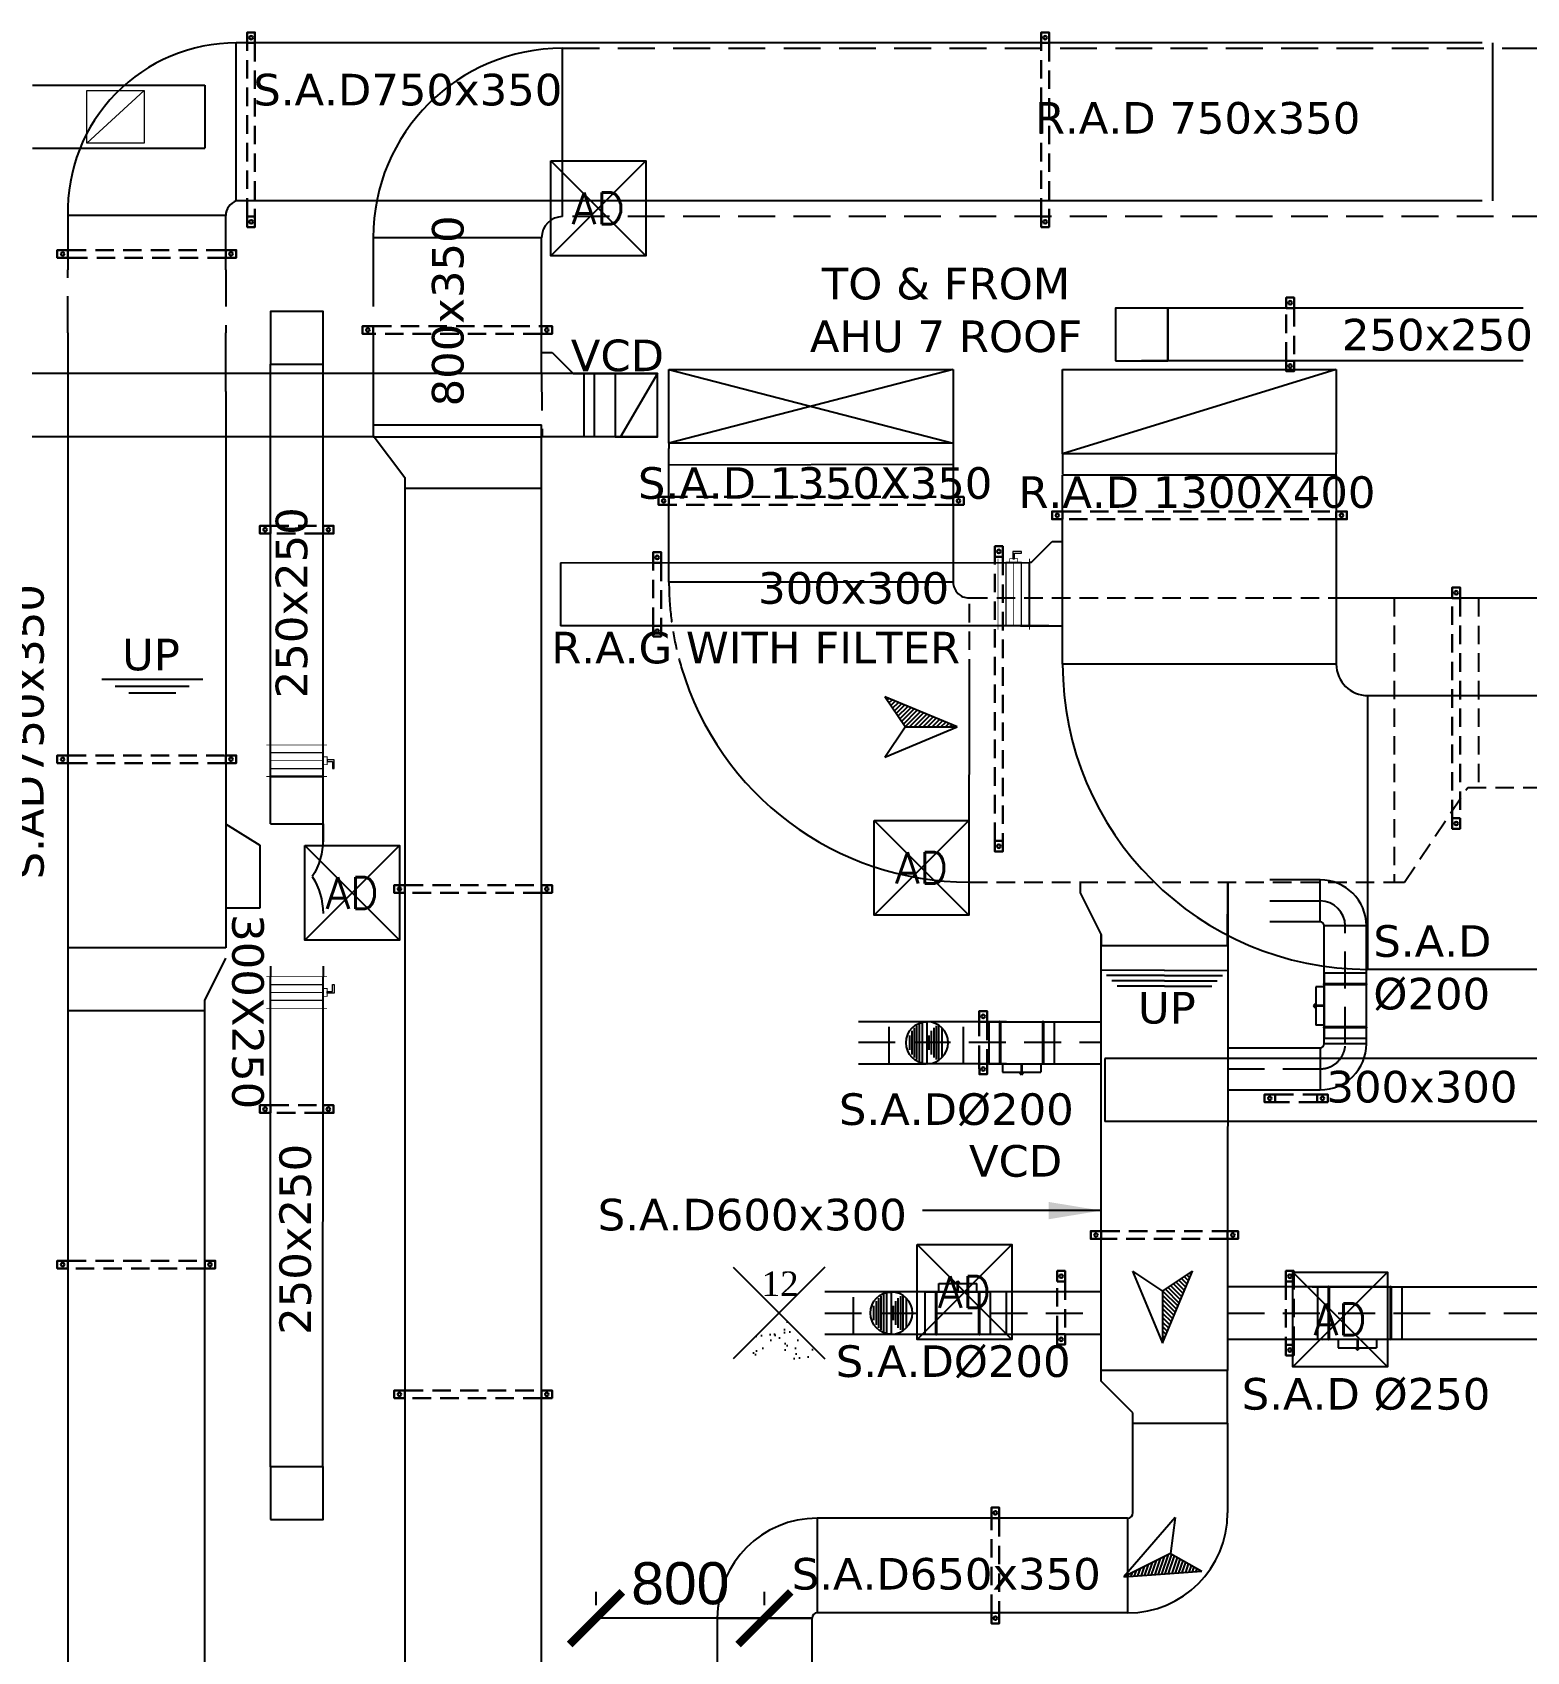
# Model space of a CAD drawing. Header units: millimetres. Extents: x -5691 to 38661, y 27321 to 65085.
# Drawn here: x 12207 to 19304, y 46131 to 53822 of the extents above; entities that cross this region are included whole.
import ezdxf
from ezdxf.enums import TextEntityAlignment as Align

# ---------------------------------------------------------------- set-up
doc = ezdxf.new("R2010")
doc.units = ezdxf.units.MM
doc.header["$LTSCALE"] = 700
doc.header["$MEASUREMENT"] = 0
doc.header["$PDMODE"] = 66
doc.header["$PDSIZE"] = -25
doc.linetypes.add('HIDDEN', pattern=[0.375, 0.25, -0.125])
for name, color, linetype in [('Access Door', 7, 'Continuous'), ('CAV', 4, 'Continuous'), ('DIF 12', 84, 'Continuous'), ('duct size', 7, 'Continuous'), ('Low pickup', 10, 'Continuous'), ('M-AC-DIFFUSER', 3, 'Continuous'), ('Return Ahu-04', 1, 'Continuous'), ('Return Ahu-06', 1, 'Continuous'), ('Supply Ahu-03', 3, 'Continuous'), ('Supply Ahu-04', 3, 'Continuous'), ('Supply Ahu-05', 3, 'Continuous'), ('Supply Ahu-06', 3, 'Continuous')]:
    doc.layers.add(name, color=color, linetype=linetype)
for name, color, linetype, lineweight in [('FILTER DIFFUSER', 94, 'Continuous', 20), ('Return AHU-02', 1, 'Continuous', 20), ('SA-HANGERS', 21, 'Continuous', 30), ('VCD', 1, 'Continuous', 20)]:
    doc.layers.add(name, color=color, linetype=linetype, lineweight=lineweight)
doc.styles.add('AC-TEXT', font='ROMANS.SHX', dxfattribs={"height": 200})
doc.styles.add('Arial', font='arial.ttf')
doc.styles.add('TECHNICBOLD', font='times.ttf', dxfattribs={"height": 10})
doc.styles.add('VERDANA', font='verdana.ttf')
doc.dimstyles.new('1-100', dxfattribs={"dimscale": 100, "dimtxt": 2, "dimasz": 2.5, "dimexe": 1.25, "dimexo": 0.625, "dimtad": 1, "dimdec": 0, "dimtxsty": 'Arial', "dimblk": 'ARCHTICK', "dimcen": 2.5, "dimclrd": 3, "dimclre": 3, "dimclrt": 3, "dimadec": 0, "dimazin": 0, "dimtfac": 1, "dimtdec": 0, "dimtmove": 0, "dimatfit": 3, "dimfxl": 1, "dimarcsym": 0})

# ---------------------------------------------------------------- blocks, each defined once
blk = doc.blocks.new('DIFF CODE-12')
at = {"layer": 'DIF 12'}
h = blk.add_hatch(dxfattribs=at)
h.set_pattern_fill('AR-SAND', color=256, scale=50, style=0)
h.paths.add_polyline_path([(-20771.6, -48936.5), (-20336.6, -48936.5), (-20554.1, -48719)])
for p, q in [((-20336.6, -48501.5), (-20771.6, -48936.5)), ((-20771.6, -48501.5), (-20336.6, -48936.5))]:
    blk.add_line(p, q, dxfattribs=at)
at = {"layer": 'DIF 12', "color": 1, "style": 'TECHNICBOLD'}
blk.add_text('12', height=116.49, dxfattribs=at).set_placement((-20636.9, -48638))
blk = doc.blocks.new('*U10')
for p, q in [((0, 0), (0, 37)), ((825, 0), (825, 37))]:
    blk.add_line(p, q)
for points in [[(0, 0), (-50, 0), (-50, 37), (0, 37)], [(825, 37), (875, 37), (875, 0), (825, 0)]]:
    blk.add_lwpolyline(points)
at = {"linetype": 'HIDDEN', "ltscale": 0.5}
for points in [[(0, 37), (825, 37)], [(825, 0), (0, 0)]]:
    blk.add_lwpolyline(points, dxfattribs=at)
for centre in [(-25, 18.5), (850, 18.5)]:
    blk.add_circle(centre, 8.44)
blk = doc.blocks.new('*U11')
for p, q in [((0, 0), (0, 37)), ((750, 0), (750, 37))]:
    blk.add_line(p, q)
for points in [[(0, 0), (-50, 0), (-50, 37), (0, 37)], [(750, 37), (800, 37), (800, 0), (750, 0)]]:
    blk.add_lwpolyline(points)
at = {"linetype": 'HIDDEN', "ltscale": 0.5}
for points in [[(0, 37), (750, 37)], [(750, 0), (0, 0)]]:
    blk.add_lwpolyline(points, dxfattribs=at)
for centre in [(-25, 18.5), (775, 18.5)]:
    blk.add_circle(centre, 8.44)
blk = doc.blocks.new('*U12')
for p, q in [((0, 0), (0, 37)), ((650, 0), (650, 37))]:
    blk.add_line(p, q)
for points in [[(0, 0), (-50, 0), (-50, 37), (0, 37)], [(650, 37), (700, 37), (700, 0), (650, 0)]]:
    blk.add_lwpolyline(points)
at = {"linetype": 'HIDDEN', "ltscale": 0.5}
for points in [[(0, 37), (650, 37)], [(650, 0), (0, 0)]]:
    blk.add_lwpolyline(points, dxfattribs=at)
for centre in [(-25, 18.5), (675, 18.5)]:
    blk.add_circle(centre, 8.44)
blk = doc.blocks.new('*U19')
for p, q in [((0, 0), (0, 37)), ((650, 0), (650, 37))]:
    blk.add_line(p, q)
for points in [[(0, 0), (-50, 0), (-50, 37), (0, 37)], [(650, 37), (700, 37), (700, 0), (650, 0)]]:
    blk.add_lwpolyline(points)
at = {"linetype": 'HIDDEN', "ltscale": 0.5}
for points in [[(0, 37), (650, 37)], [(650, 0), (0, 0)]]:
    blk.add_lwpolyline(points, dxfattribs=at)
for centre in [(-25, 18.5), (675, 18.5)]:
    blk.add_circle(centre, 8.44)
blk = doc.blocks.new('*U20')
for p, q in [((0, 0), (0, 37)), ((800, 0), (800, 37))]:
    blk.add_line(p, q)
for points in [[(0, 0), (-50, 0), (-50, 37), (0, 37)], [(800, 37), (850, 37), (850, 0), (800, 0)]]:
    blk.add_lwpolyline(points)
at = {"linetype": 'HIDDEN', "ltscale": 0.5}
for points in [[(0, 37), (800, 37)], [(800, 0), (0, 0)]]:
    blk.add_lwpolyline(points, dxfattribs=at)
for centre in [(-25, 18.5), (825, 18.5)]:
    blk.add_circle(centre, 8.44)
blk = doc.blocks.new('*U41')
for p, q in [((0, 0), (0, 37)), ((1350, 0), (1350, 37))]:
    blk.add_line(p, q)
for points in [[(0, 0), (-50, 0), (-50, 37), (0, 37)], [(1350, 37), (1400, 37), (1400, 0), (1350, 0)]]:
    blk.add_lwpolyline(points)
at = {"linetype": 'HIDDEN', "ltscale": 0.5}
for points in [[(0, 37), (1350, 37)], [(1350, 0), (0, 0)]]:
    blk.add_lwpolyline(points, dxfattribs=at)
for centre in [(-25, 18.5), (1375, 18.5)]:
    blk.add_circle(centre, 8.44)
blk = doc.blocks.new('*U42')
for p, q in [((0, 0), (0, 37)), ((1300, 0), (1300, 37))]:
    blk.add_line(p, q)
for points in [[(0, 0), (-50, 0), (-50, 37), (0, 37)], [(1300, 37), (1350, 37), (1350, 0), (1300, 0)]]:
    blk.add_lwpolyline(points)
at = {"linetype": 'HIDDEN', "ltscale": 0.5}
for points in [[(0, 37), (1300, 37)], [(1300, 0), (0, 0)]]:
    blk.add_lwpolyline(points, dxfattribs=at)
for centre in [(-25, 18.5), (1325, 18.5)]:
    blk.add_circle(centre, 8.44)
blk = doc.blocks.new('*U43')
for p, q in [((0, 0), (0, 37)), ((1350.1, 0), (1350.1, 37))]:
    blk.add_line(p, q)
for points in [[(0, 0), (-50, 0), (-50, 37), (0, 37)], [(1350.1, 37), (1400.1, 37), (1400.1, 0), (1350.1, 0)]]:
    blk.add_lwpolyline(points)
at = {"linetype": 'HIDDEN', "ltscale": 0.5}
for points in [[(0, 37), (1350.1, 37)], [(1350.1, 0), (0, 0)]]:
    blk.add_lwpolyline(points, dxfattribs=at)
for centre in [(-25, 18.5), (1375.1, 18.5)]:
    blk.add_circle(centre, 8.44)
blk = doc.blocks.new('*U45')
for p, q in [((0, 0), (0, 37)), ((1046.1, 0), (1046.1, 37))]:
    blk.add_line(p, q)
for points in [[(0, 0), (-50, 0), (-50, 37), (0, 37)], [(1046.1, 37), (1096.1, 37), (1096.1, 0), (1046.1, 0)]]:
    blk.add_lwpolyline(points)
at = {"linetype": 'HIDDEN', "ltscale": 0.5}
for points in [[(0, 37), (1046.1, 37)], [(1046.1, 0), (0, 0)]]:
    blk.add_lwpolyline(points, dxfattribs=at)
for centre in [(-25, 18.5), (1071.1, 18.5)]:
    blk.add_circle(centre, 8.44)
blk = doc.blocks.new('*U101')
for p, q in [((0, 0), (0, 37)), ((200, 0), (200, 37))]:
    blk.add_line(p, q)
for points in [[(0, 0), (-50, 0), (-50, 37), (0, 37)], [(200, 37), (250, 37), (250, 0), (200, 0)]]:
    blk.add_lwpolyline(points)
at = {"linetype": 'HIDDEN', "ltscale": 0.5}
for points in [[(0, 37), (200, 37)], [(200, 0), (0, 0)]]:
    blk.add_lwpolyline(points, dxfattribs=at)
for centre in [(-25, 18.5), (225, 18.5)]:
    blk.add_circle(centre, 8.44)
blk = doc.blocks.new('*U103')
for p, q in [((0, 0), (0, 37)), ((200, 0), (200, 37))]:
    blk.add_line(p, q)
for points in [[(0, 0), (-50, 0), (-50, 37), (0, 37)], [(200, 37), (250, 37), (250, 0), (200, 0)]]:
    blk.add_lwpolyline(points)
at = {"linetype": 'HIDDEN', "ltscale": 0.5}
for points in [[(0, 37), (200, 37)], [(200, 0), (0, 0)]]:
    blk.add_lwpolyline(points, dxfattribs=at)
for centre in [(-25, 18.5), (225, 18.5)]:
    blk.add_circle(centre, 8.44)
blk = doc.blocks.new('*U49')
for p, q in [((0, 0), (0, 37)), ((250, 0), (250, 37))]:
    blk.add_line(p, q)
for points in [[(0, 0), (-50, 0), (-50, 37), (0, 37)], [(250, 37), (300, 37), (300, 0), (250, 0)]]:
    blk.add_lwpolyline(points)
at = {"linetype": 'HIDDEN', "ltscale": 0.5}
for points in [[(0, 37), (250, 37)], [(250, 0), (0, 0)]]:
    blk.add_lwpolyline(points, dxfattribs=at)
for centre in [(-25, 18.5), (275, 18.5)]:
    blk.add_circle(centre, 8.44)
blk = doc.blocks.new('*U50')
for p, q in [((0, 0), (0, 37)), ((600, 0), (600, 37))]:
    blk.add_line(p, q)
for points in [[(0, 0), (-50, 0), (-50, 37), (0, 37)], [(600, 37), (650, 37), (650, 0), (600, 0)]]:
    blk.add_lwpolyline(points)
at = {"linetype": 'HIDDEN', "ltscale": 0.5}
for points in [[(0, 37), (600, 37)], [(600, 0), (0, 0)]]:
    blk.add_lwpolyline(points, dxfattribs=at)
for centre in [(-25, 18.5), (625, 18.5)]:
    blk.add_circle(centre, 8.44)
blk = doc.blocks.new('*U51')
for p, q in [((0, 0), (0, 37)), ((450, 0), (450, 37))]:
    blk.add_line(p, q)
for points in [[(0, 0), (-50, 0), (-50, 37), (0, 37)], [(450, 37), (500, 37), (500, 0), (450, 0)]]:
    blk.add_lwpolyline(points)
at = {"linetype": 'HIDDEN', "ltscale": 0.5}
for points in [[(0, 37), (450, 37)], [(450, 0), (0, 0)]]:
    blk.add_lwpolyline(points, dxfattribs=at)
for centre in [(-25, 18.5), (475, 18.5)]:
    blk.add_circle(centre, 8.44)
blk = doc.blocks.new('*U102')
for p, q in [((0, 0), (0, 37)), ((300.6, 0), (300.6, 37))]:
    blk.add_line(p, q)
for points in [[(0, 0), (-50, 0), (-50, 37), (0, 37)], [(300.6, 37), (350.6, 37), (350.6, 0), (300.6, 0)]]:
    blk.add_lwpolyline(points)
at = {"linetype": 'HIDDEN', "ltscale": 0.5}
for points in [[(0, 37), (300.6, 37)], [(300.6, 0), (0, 0)]]:
    blk.add_lwpolyline(points, dxfattribs=at)
for centre in [(-25, 18.5), (325.6, 18.5)]:
    blk.add_circle(centre, 8.44)
blk = doc.blocks.new('*U90')
at = {"linetype": 'Continuous', "const_width": 5}
for points in [[(334, -75), (334, -75), (-25, -75), (0, -75), (0, 125), (-25, 125), (0, 125), (334, 125), (359, 125), (334, 125), (334, -75), (359, -75), (334, -75)], [(334, 25), (0, 25)]]:
    blk.add_lwpolyline(points, dxfattribs=at)
at = {"linetype": 'Continuous'}
for points in [[(-25, 20), (-25, 30), (-60, 30), (-60, 75), (-70, 75), (-70, 20), (-25, 20)], [(334, 75), (0, 75), (0, -25), (334, -25)]]:
    blk.add_lwpolyline(points, close=True, dxfattribs=at)
at = {"linetype": 'Continuous', "const_width": 5}
blk.add_lwpolyline([(0, 0), (0, 50), (-25, 50), (-25, 0)], close=True, dxfattribs=at)
blk = doc.blocks.new('A$C4D301BEB')
for p, q in [((-246, 200), (-246, 240)), ((-246, 240), (-64, 240)), ((-165, 242.2), (-155, 252.2)), ((-163.6, 240.8), (-165, 242.2)), ((-163.6, 240.8), (-157, 247.4)), ((-157, 200), (-157, 247.4)), ((-155, 252.2), (-145, 242.2)), ((-153, 200), (-153, 247.4)), ((-153, 247.4), (-146.4, 240.8)), ((-146.4, 240.8), (-145, 242.2)), ((-64, 200), (-64, 240)), ((-310, 200), (-260, 200)), ((-310, 0), (-310, 200)), ((-260, 0), (-260, 200)), ((-255, 200), (-55, 200)), ((-255, 0), (-255, 200)), ((-55, 0), (-55, 200)), ((-50, 200), (0, 200)), ((-50, 0), (-50, 200)), ((-50, 0), (-50, 200)), ((0, 0), (0, 200)), ((-310, 0), (-260, 0)), ((-255, 0), (-55, 0)), ((-50, 0), (0, 0))]:
    blk.add_line(p, q)
for centre, start, end in [((-257.5, 199.1), 19.43656, 160.56344), ((-52.5, 199.1), 19.43656, 160.56344), ((-257.5, 0.9), 199.43656, 340.56344), ((-52.5, 0.9), 199.43656, 340.56344)]:
    blk.add_arc(centre, 2.65, start, end)
blk = doc.blocks.new('CAV 250 DIA')
for p, q in [((0, 400), (0, 350)), ((0, 400), (250, 400)), ((250, 400), (250, 350)), ((0, 350), (250, 350)), ((0, 345), (0, 55)), ((0, 345), (250, 345)), ((250, 345), (250, 55)), ((250, 301.1), (290, 301.1)), ((290, 301.1), (290, 119.1)), ((250, 212.1), (297.4, 212.1)), ((250, 208.1), (297.4, 208.1)), ((290.8, 218.7), (292.2, 220.1)), ((290.8, 218.7), (297.4, 212.1)), ((297.4, 208.1), (290.8, 201.6)), ((290.8, 201.6), (292.2, 200.1)), ((292.2, 220.1), (302.2, 210.1)), ((302.2, 210.1), (292.2, 200.1)), ((250, 119.1), (290, 119.1)), ((0, 55), (250, 55)), ((0, 50), (0, 0)), ((0, 50), (250, 50)), ((0, 50), (250, 50)), ((0, 0), (250, 0)), ((250, 50), (250, 0))]:
    blk.add_line(p, q)
for centre, start, end in [((0.9, 347.5), 109.43656, 250.56344), ((249.1, 347.5), 289.43656, 70.56344), ((0.9, 52.5), 109.43656, 250.56344), ((249.1, 52.5), 289.43656, 70.56344)]:
    blk.add_arc(centre, 2.65, start, end)
blk = doc.blocks.new('AROW')
h = blk.add_hatch()
h.set_pattern_fill('ANSI31,_O', color=8, scale=33.381621)
h.set_pattern_definition([(45, (-361.5264, -565.2318), (-2.950546, 2.950546), [])])
h.paths.add_polyline_path([(34.3, 0), (-34.3, 0), (-61.1, 39.7)])
for p, q in [((-34.3, 0), (-61.1, 39.7)), ((34.3, 0), (-61.1, 39.7)), ((-61.1, -39.7), (-34.3, 0)), ((-61.1, -39.7), (34.3, 0)), ((-34.3, 0), (34.3, 0))]:
    blk.add_line(p, q)
blk = doc.blocks.new('*U104')
for p, q in [((0, 0), (0, 37)), ((300, 0), (300, 37))]:
    blk.add_line(p, q)
for points in [[(0, 0), (-50, 0), (-50, 37), (0, 37)], [(300, 37), (350, 37), (350, 0), (300, 0)]]:
    blk.add_lwpolyline(points)
at = {"linetype": 'HIDDEN', "ltscale": 0.5}
for points in [[(0, 37), (300, 37)], [(300, 0), (0, 0)]]:
    blk.add_lwpolyline(points, dxfattribs=at)
for centre in [(-25, 18.5), (325, 18.5)]:
    blk.add_circle(centre, 8.44)
blk = doc.blocks.new('AD')
at = {"layer": 'M-AC-DIFFUSER', "color": 2}
for p, q in [((225, 225), (-225, -225)), ((225, -225), (-225, 225))]:
    blk.add_line(p, q, dxfattribs=at)
blk.add_lwpolyline([(-225, 225), (225, 225), (225, -225), (-225, -225)], close=True, dxfattribs=at)
at = {"layer": 'M-AC-DIFFUSER', "color": 2, "style": 'AC-TEXT'}
blk.add_text('AD', height=150, dxfattribs=at).set_placement((0, 0), align=Align.MIDDLE_CENTER)
blk = doc.blocks.new('*U125')
at = {"linetype": 'Continuous', "const_width": 5}
for points in [[(400, -75), (400, -75), (-25, -75), (0, -75), (0, 125), (-25, 125), (0, 125), (400, 125), (425, 125), (400, 125), (400, -75), (425, -75), (400, -75)], [(400, 25), (0, 25)]]:
    blk.add_lwpolyline(points, dxfattribs=at)
at = {"linetype": 'Continuous'}
for points in [[(-25, 20), (-25, 30), (-60, 30), (-60, 75), (-70, 75), (-70, 20), (-25, 20)], [(400, 75), (0, 75), (0, -25), (400, -25)]]:
    blk.add_lwpolyline(points, close=True, dxfattribs=at)
at = {"linetype": 'Continuous', "const_width": 5}
blk.add_lwpolyline([(0, 0), (0, 50), (-25, 50), (-25, 0)], close=True, dxfattribs=at)
blk = doc.blocks.new('_ArchTick')
at = {"color": 0, "linetype": 'ByBlock', "const_width": 0.15}
blk.add_lwpolyline([(-0.5, -0.5), (0.5, 0.5)], dxfattribs=at)
blk = doc.blocks.new('*D136')
at = {"layer": 'Defpoints', "color": 0, "ltscale": 8, "transparency": 16777216}
for p in [(14884.4, 46290.1), (14884.4, 46290.1), (15684.3, 46290.1, 475)]:
    blk.add_point(p, dxfattribs=at)
at = {"layer": 'Supply Ahu-04', "color": 3, "lineweight": -2, "ltscale": 8, "transparency": 16777216}
for p, q in [((14884.4, 46352.6), (14884.4, 46415.1)), ((15684.3, 46352.6), (15684.3, 46415.1)), ((15684.3, 46290.1), (14884.4, 46290.1))]:
    blk.add_line(p, q, dxfattribs=at)
at = {"layer": 'Supply Ahu-04', "color": 3, "lineweight": -2, "ltscale": 8, "transparency": 16777216, "xscale": 250, "yscale": 250, "zscale": 250, "rotation": 180}
blk.add_blockref('_ArchTick', (14884.4, 46290.1), dxfattribs=at)
at = {"layer": 'Supply Ahu-04', "color": 3, "lineweight": -2, "ltscale": 8, "transparency": 16777216, "xscale": 250, "yscale": 250, "zscale": 250}
blk.add_blockref('_ArchTick', (15684.3, 46290.1), dxfattribs=at)
at = {"layer": 'Supply Ahu-04', "color": 3, "ltscale": 8, "transparency": 16777216, "insert": (15284.4, 46454.7), "char_height": 200, "attachment_point": 5, "style": 'Arial'}
blk.add_mtext('800', dxfattribs=at)

msp = doc.modelspace()

# ---------------------------------------------------------------- linework, layer by layer
at = {"layer": 'Low pickup'}
msp.add_line((17034.1, 51003.1, -94.7), (16834.1, 51003.1, -94.7), dxfattribs=at)
at = {"layer": 'Return AHU-02', "ltscale": 8}
msp.add_line((12738.6, 53546, 483.1), (12466.3, 53296, 483.1), dxfattribs=at)
at = {"layer": 'Return AHU-02', "ltscale": 8, "elevation": 483.1}
msp.add_lwpolyline([(12466.3, 53546), (12738.6, 53546), (12738.6, 53296), (12466.3, 53296)], close=True, dxfattribs=at)
at = {"layer": 'Return Ahu-04'}
for p, q in [((17100.3, 51820.2, 500), (17100.3, 52220.2, 500)), ((17100.3, 52220.2, 500), (18400.3, 52220.2, 500)), ((18400.3, 52220.2, 500), (17100.3, 51820.2, 500)), ((18400.3, 52220.2, 500), (18400.3, 51820.2, 500)), ((18400.3, 51820.2, 500), (17100.3, 51820.2, 500)), ((17100.3, 51820.2, 500), (17100.3, 51725.2, 0)), ((18400.3, 51720.2), (18400.3, 51820.2, 500)), ((17100.3, 50821.6), (17100.3, 51720.2)), ((17100.3, 51720.2), (18400.3, 51720.2)), ((18400.3, 51720.2), (18400.3, 50821.6)), ((16950.2, 51303.1, -94.4), (17050.2, 51403.1, -94.4)), ((17050.2, 51403.1, -94.4), (17100.2, 51403.1, -94.4)), ((14715.1, 51303, 0.3), (16943, 51303.1, -44.6)), ((14715.1, 51303, 0.3), (14715.1, 51003, 0.3)), ((16943, 51003.1, -44.6), (16943, 51303.1, -44.6)), ((16950.2, 51303.1, -94.4), (16943, 51303.1, -44.6)), ((16900.2, 51003.1, 5.4), (14715.1, 51003, 0.5)), ((17034.1, 51003.1, -94.7), (16784.1, 51003.1, -94.4)), ((16900.2, 51003.1, 5.4), (17100.2, 51003.1, 5.4)), ((18400.3, 50821.6), (17100.3, 50821.6)), ((18550.3, 49371.6), (18550.3, 50671.6)), ((18550.3, 50671.6), (21850, 50671.6)), ((21850, 49371.6), (18550.3, 49371.6)), ((20066.4, 48948.6, -50.1), (17300.2, 48948.6, -50.1)), ((17300.2, 48948.6, -50.1), (17300.2, 48648.6, -50.1)), ((20066.4, 48648.6, -50.1), (17300.2, 48648.6, -50.1))]:
    msp.add_line(p, q, dxfattribs=at)
for radius in [1450, 150]:
    msp.add_arc((18550.3, 50821.6), radius, 180, 270, dxfattribs=at)
at = {"layer": 'Return Ahu-06'}
for p, q in [((14725.8, 52946.6, 50), (14725.8, 53746.6, 50)), ((12207.6, 53571, 483.1), (13026.7, 53571, 483.1)), ((13026.7, 53571, 483.1), (13026.7, 53271, 525)), ((12207.6, 53271, 525), (13026.7, 53271, 525)), ((14625.8, 52846.6, 50), (13825.8, 52846.6, 50)), ((13825.8, 52846.6, 50), (13825.8, 52694, 50)), ((14625.8, 52201, 525), (14625.8, 52846.6, 50)), ((13825.8, 52394, 50), (13825.8, 51907.7, 50)), ((14625.8, 52301, 500), (14675.8, 52301, 500)), ((14675.8, 52301, 500), (14775.8, 52201, 500)), ((15175.8, 52201, 525), (12207, 52201, 525)), ((14775.8, 52201, 500), (14825.8, 52201, 500)), ((14825.8, 52201, 525), (14825.8, 51901, 525)), ((14825.8, 52201, 525), (15175.8, 52201, 525)), ((14875.8, 52201, 525), (14875.8, 51901, 525)), ((15175.8, 52201, 525), (15000.8, 51901, 525)), ((13825.8, 51957.7, 50), (14625.8, 51957.7, 50)), ((14625.8, 28629, -2.7), (14625.8, 51957.7, 50)), ((13825.8, 51901, 506), (12207, 51901, 483.1)), ((13825.8, 51907.7, 50), (13975.8, 51707.7, 50)), ((13825.8, 51901, 506), (14625.8, 51901, 506)), ((14825.8, 51901, 525), (14625.8, 51901, 500)), ((15175.8, 51901, 525), (14625.8, 51901, 517.2)), ((15175.8, 51901, 525), (14825.8, 51901, 525)), ((13975.8, 51707.7, 50), (13975.8, 28629, -2.7)), ((13975.8, 51657.7, 50), (14625.8, 51657.7, 50))]:
    msp.add_line(p, q, dxfattribs=at)
at = {"layer": 'Return Ahu-06', "linetype": 'HIDDEN'}
for p, q in [((14725.8, 53746.6, 50), (27022.6, 53746.6)), ((27022.6, 52946.6), (14725.8, 52946.6, 50)), ((13825.8, 52694, 525), (13825.8, 52394, 50)), ((14625.8, 52201, 525), (14628.8, 51901, 500.4))]:
    msp.add_line(p, q, dxfattribs=at)
at = {"layer": 'Return Ahu-06', "elevation": 525}
for points in [[(14825.8, 52201), (14825.8, 51901)], [(14875.8, 52201), (14875.8, 51901)]]:
    msp.add_lwpolyline(points, dxfattribs=at)
msp.add_lwpolyline([(14975.8, 52201), (14975.8, 51901), (15175.8, 51901), (15175.8, 52201)], close=True, dxfattribs=at)
at = {"layer": 'Return Ahu-06'}
msp.add_arc((14725.8, 52846.6, 50), 900, 90, 180, dxfattribs=at)
at = {"layer": 'Return Ahu-06', "ltscale": 600}
msp.add_arc((14725.8, 52846.6, 50), 100, 90, 180, dxfattribs=at)
at = {"layer": 'Supply Ahu-03', "ltscale": 600}
for p, q in [((18542.9, 49577.8, 50), (18342.9, 49577.8, 50)), ((18542.9, 49018.2, -612.9), (18342.9, 49018.2, -612.9))]:
    msp.add_line(p, q, dxfattribs=at)
at = {"layer": 'Supply Ahu-03'}
for centre, radius, start, end in [((18323.8, 49577.8, 50), 219.1, 0.03191, 89.96809), ((18321.6, 49575.6, -50), 121.3, 1.02375, 88.92265), ((18323.8, 49577.8, 50), 19.1, 0.03191, 89.96809), ((18323.8, 49018.2, -612.9), 19.1, 270.03191, 359.96809), ((18323.8, 49018.2, -612.9), 219.1, 270.03191, 359.96809)]:
    msp.add_arc(centre, radius, start, end, dxfattribs=at)
at = {"layer": 'Supply Ahu-04'}
for p, q in [((15230.8, 52220.3, 825), (16580.8, 52220.3, 825)), ((15230.8, 51870.3, 825), (15230.8, 52220.3, 825)), ((16580.8, 52220.3, 825), (15230.8, 51870.3, 825)), ((15230.8, 52220.3, 825), (16580.8, 51870.3, 825)), ((16580.8, 52220.3, 825), (16580.8, 51870.3, 825)), ((16580.8, 51870.3, 825), (15230.8, 51870.3, 825)), ((15230.8, 51868.6, 450.7), (15230.8, 51845.3, 450)), ((15230.8, 51210.5, 293.8), (15230.8, 51845.3, 800)), ((16580.8, 51870.3, 825), (16580.8, 51845.3, 800)), ((16580.8, 51845.3, 800), (16580.8, 51210.1, 450)), ((15230.8, 51767, 699.8), (16580.8, 51770.3, 325)), ((16580.8, 51210.5, -245.5), (15230.8, 51210.5, -245.5)), ((18400.3, 51135.5, -695.5), (19274.9, 51135.5, 45.1)), ((20550.8, 51135, -245.5), (19074.8, 51135, 45.1)), ((16655.9, 50807.2, -245.5), (16655.5, 49785.5, -245.5)), ((17184.1, 49785.4, 475), (17184.1, 49735.4, 475)), ((17884.1, 49485.4, 475), (17884.5, 49785.4, 450)), ((17884.4, 49785.2, 453.6), (17884.1, 47465.7, 475)), ((18323.9, 49596.9, -50), (18323.9, 49796.9, 50)), ((17184.1, 49735.4, 475), (17284.1, 49535.4, 475)), ((17284.1, 49535.4, 475), (17284.1, 49485.4, 475)), ((17284.1, 47465.7, 475), (17284.1, 49535.4, 475)), ((18342.8, 49018.2, -612.9), (18342.8, 49577.8, -763.7)), ((18542.8, 49577.8, -782.5), (18542.8, 49018.2, -674.1)), ((17284.1, 49485.4, 475), (17884.4, 49485.4, 453)), ((17584.2, 49366.8, 467), (17284.1, 49367, 459)), ((17584.2, 49341.9, 466.7), (17309.1, 49342, 459)), ((17584.2, 49316.9, 466.3), (17334, 49317, 459)), ((17584.2, 49366.8, 467), (17884.3, 49367, 459)), ((17584.2, 49341.9, 466.7), (17859.3, 49342, 459)), ((17584.2, 49316.9, 466.3), (17834.3, 49317, 459)), ((17584.2, 49291.9, 465.9), (17359, 49292, 459)), ((17584.2, 49291.9, 465.9), (17809.3, 49292, 459)), ((16487.2, 49123.1, 70.2), (16130.5, 49123.1, 28.2)), ((16834.1, 49123.1, 125), (16477.7, 49123.1, 76)), ((16834.1, 49123.1, 125), (17284.1, 49123.1, -775)), ((17884.3, 48999.1, 3682.1), (18323.9, 48999.1, 1492.9)), ((18323.9, 48999.1, -712.9), (18323.9, 48799.1, -612.9)), ((16130.5, 48923.1, -359.1), (16453.1, 48923.1, -137.1)), ((16834.1, 48923.1, 125), (16460.3, 48923.1, -154)), ((16834.1, 48923.1, 125), (17284.1, 48923.1, 125)), ((17884.3, 48799.1, 1545.4), (18323.9, 48799.1, 901.2)), ((16834.1, 47839.3, 625), (15970.6, 47839.3, -273.6)), ((17284.1, 47839.3, -275), (16834.1, 47839.3, 625)), ((16834.1, 47639.3, 625), (16834.1, 47839.3, 625)), ((18647.9, 47864, 258.5), (17884.1, 47864, 1020.8)), ((18285.8, 47864, 619.9), (18335.8, 47864, 595.1)), ((15970.6, 47639.3, 125.8), (17284.1, 47639.3, 885.2)), ((16834.1, 47639.3, 625), (16884.1, 47639.3, 625)), ((18335.8, 47613.4, 719.9), (17884.1, 47613.4, 719.9)), ((18335.1, 47613.9, 355.9), (18647.9, 47614.4, 167.2)), ((17284.1, 47415.7, 475), (17284.1, 47465.7, 475)), ((17884.1, 47465.7, 475), (17284.1, 47465.7, 475)), ((17884.1, 47215.7, 475), (17884.1, 47465.7, 475)), ((17434.1, 47265.7, 475), (17284.1, 47415.7, 775)), ((17434.1, 47215.7, 475), (17434.1, 47265.7, 475)), ((15935.3, 46765.1, 775), (15935.3, 46315.1, 775)), ((17409.1, 46765.1, 775), (17409.1, 46315.1, 775)), ((17409.1, 46315.1, 775), (15935.3, 46315.1, 775)), ((15935.3, 46315.1, 775), (15935.3, 46315.1, 475)), ((15460.3, 46290.1, 475), (15460.3, 46290.1, 775)), ((15460.3, 46290.1, 775), (15910.3, 46290.1, 775)), ((15460.3, 46290.1, 461.6), (15460.3, 43007.1, 234.4)), ((15910.3, 43007.1, 234.4), (15910.3, 46290.1, 461.6))]:
    msp.add_line(p, q, dxfattribs=at)
at = {"layer": 'Supply Ahu-04', "linetype": 'HIDDEN', "ltscale": 0.5}
for p, q in [((16656, 51107.2, -734.3), (16655.9, 50807.2, -690.7)), ((16656, 51135.5, -245.5), (18400.3, 51135.5, -171.5)), ((18674.8, 51135.5, 45.1), (18674.6, 49785.1, 45.1)), ((19074.8, 51135.1, 45.1), (19074.8, 50235.1, 45.1)), ((18724.8, 49785.1, 395.1), (19024.8, 50235.1, 45.1)), ((19024.7, 50235, -245.5), (20550.8, 50235, -245.5)), ((16655.8, 49785.5, -245.5), (18724.8, 49785.1, -15.9)), ((18674.6, 49785.1, 45.1), (18724.8, 49785.1, 395.1))]:
    msp.add_line(p, q, dxfattribs=at)
at = {"layer": 'Supply Ahu-04', "linetype": 'HIDDEN', "ltscale": 8}
msp.add_line((19868.1, 51135), (19232.1, 51135), dxfattribs=at)
at = {"layer": 'Supply Ahu-04', "ltscale": 8}
for p, q in [((18323.9, 49796.9), (18084.4, 49796.9)), ((18084.4, 49696.9), (18323.9, 49696.9)), ((18323.9, 49596.9), (18084.4, 49596.9))]:
    msp.add_line(p, q, dxfattribs=at)
at = {"layer": 'Supply Ahu-04', "extrusion": (0, 1, 0)}
for p, q in [((17409.1, 46765.1, 475), (15935.3, 46765.1, 475)), ((17409.1, 46765.1, 475), (17409.1, 46765.1, 775)), ((17434.1, 46790.1, 775), (17434.1, 46790.1, 475)), ((17884.1, 46790.1, 475), (17884.1, 46790.1, 775))]:
    msp.add_line(p, q, dxfattribs=at)
at = {"layer": 'Supply Ahu-04', "extrusion": (-1, 0, 0)}
for p, q in [((15935.3, 46765.1, 475), (15935.3, 46765.1, 775)), ((17409.1, 46315.1, 475), (17409.1, 46315.1, 775))]:
    msp.add_line(p, q, dxfattribs=at)
at = {"layer": 'Supply Ahu-04', "extrusion": (1, 0, 0)}
msp.add_line((15935.3, 46765.1, 475), (15935.3, 46765.1, 775), dxfattribs=at)
at = {"layer": 'Supply Ahu-04', "extrusion": (0, -1, 0)}
for p, q in [((15935.3, 46315.1, 775), (15935.3, 46315.1, 475)), ((15910.3, 46290.1, 475), (15460.3, 46290.1, 475)), ((15910.3, 46290.1, 775), (15910.3, 46290.1, 475))]:
    msp.add_line(p, q, dxfattribs=at)
at = {"layer": 'Supply Ahu-04'}
for centre, radius, start, end in [((16655.8, 51210.5, -245.5), 1425, 180, 184.15772), ((16655.8, 51210.5, -245.5), 75, 180.00016, 270.14), ((16655.8, 51210.5, -245.5), 1425, 196.44147, 270), ((15935.3, 46290.1), 475, 90, 180), ((17409.1, 46790.1, 475), 475, 270, 0), ((17409.1, 46790.1, 475), 25, 270, 0), ((15935.3, 46290.1, 475), 25, 90.00001, 180)]:
    msp.add_arc(centre, radius, start, end, dxfattribs=at)
at = {"layer": 'Supply Ahu-04', "linetype": 'HIDDEN', "ltscale": 0.5}
msp.add_arc((16655.8, 51210.5, -245.5), 1425, 184.15773, 196.44147, dxfattribs=at)
at = {"layer": 'Supply Ahu-05', "linetype": 'HIDDEN'}
for p, q in [((16276.7, 48923.1), (16276.7, 49123.1)), ((16629.5, 48923.1), (16629.5, 49123.1)), ((16107.2, 47639.3, 204.7), (16107.2, 47839.3, 204.7))]:
    msp.add_line(p, q, dxfattribs=at)
at = {"layer": 'Supply Ahu-05'}
for p, q in [((16385.5, 48966.7), (16385.5, 49079.3)), ((16397, 48952.8), (16397, 49093.2)), ((16408.5, 48942.8), (16408.5, 49103.2)), ((16420.3, 48935.2), (16420.3, 49110.8)), ((16435.2, 48928.6), (16435.2, 49117.4)), ((16456.7, 48923), (16456.7, 49123)), ((16456.7, 48923), (16456.7, 49123)), ((16478.1, 48966.7), (16478.1, 49079.3)), ((16489.5, 48952.8), (16489.5, 49093.2)), ((16501, 48942.8), (16501, 49103.2)), ((16512.8, 48940.2), (16512.8, 49105.8)), ((16527.8, 48952.6), (16527.8, 49093.4)), ((16374.1, 48989.2), (16374.1, 49056.8)), ((16466.6, 48989.2), (16466.6, 49056.8)), ((16287.2, 47639.2, 204.7), (16287.2, 47839.2, 204.7)), ((16287.2, 47639.2, 204.7), (16287.2, 47839.2, 204.7)), ((18710.8, 47864.4, 129.3), (19481.5, 47864.4, 129.3)), ((16204.5, 47705.5, 204.7), (16204.5, 47773, 204.7)), ((16216, 47683, 204.7), (16216, 47795.5, 204.7)), ((16227.5, 47669, 204.7), (16227.5, 47809.5, 204.7)), ((16238.9, 47659, 204.7), (16238.9, 47819.4, 204.7)), ((16250.7, 47651.5, 204.7), (16250.7, 47827, 204.7)), ((16265.7, 47644.8, 204.7), (16265.7, 47833.6, 204.7)), ((16297.1, 47705.5, 204.7), (16297.1, 47773, 204.7)), ((16308.5, 47683, 204.7), (16308.5, 47795.5, 204.7)), ((16320, 47669, 204.7), (16320, 47809.5, 204.7)), ((16331.5, 47659, 204.7), (16331.5, 47819.4, 204.7)), ((16343.3, 47656.4, 204.7), (16343.3, 47822, 204.7)), ((16358.2, 47668.8, 204.7), (16358.2, 47809.6, 204.7)), ((18710.8, 47614.4, 129.3), (19481.5, 47614.4, 129.3)), ((17434.1, 47215.7, 475), (17884.1, 47215.7, 475)), ((17434.1, 46790.1, 475), (17434.1, 47215.7, 475)), ((17884.1, 47215.7, 475), (17884.1, 46790.1, 475))]:
    msp.add_line(p, q, dxfattribs=at)
for points, elevation in [([(13337.6, 52245.8), (13587.6, 52245.8), (13587.6, 52495.8), (13337.6, 52495.8)], 0), ([(13337.6, 46759), (13587.6, 46759), (13587.6, 47009), (13337.6, 47009)], 25)]:
    msp.add_lwpolyline(points, close=True, dxfattribs=dict(at, elevation=elevation))
msp.add_lwpolyline([(17350.8, 52262.4), (17600.8, 52262.4), (17600.8, 52512.4), (17350.8, 52512.4)], close=True, dxfattribs=at)
at = {"layer": 'Supply Ahu-05', "linetype": 'HIDDEN'}
msp.add_lwpolyline([(17884.3, 48899.1), (18323.9, 48899.1, 0.414488), (18442.9, 49018.2), (18442.9, 49577.8)], format="xyb", dxfattribs=at)
for points in [[(16130.5, 49025.9), (17284.1, 49025.9)], [(15970.6, 47739.3), (17284.1, 47739.3)]]:
    msp.add_lwpolyline(points, dxfattribs=at)
at = {"layer": 'Supply Ahu-05', "linetype": 'HIDDEN', "elevation": 657.2}
msp.add_lwpolyline([(17884.1, 47738.4), (19481.5, 47739.4)], dxfattribs=at)
at = {"layer": 'Supply Ahu-05', "extrusion": (0, 0, -1)}
for centre in [(16456.7, 49023), (16287.2, 47739.2, 204.7)]:
    msp.add_ellipse(centre, major_axis=(0, 100), ratio=1, start_param=3.141593, end_param=6.283185, dxfattribs=at)
at = {"layer": 'Supply Ahu-05'}
for centre in [(16456.7, 49023), (16287.2, 47739.2, 204.7)]:
    msp.add_ellipse(centre, major_axis=(0, 100), ratio=1, start_param=3.141593, end_param=6.283185, dxfattribs=at)
at = {"layer": 'Supply Ahu-06', "ltscale": 600}
for p, q in [((19093.5, 53771.6, 450), (13175.8, 53771.6, 450)), ((13175.8, 53021.6, 450), (13175.8, 53771.6, 450)), ((19143.5, 53021.6, 450), (19143.5, 53771.6, 450)), ((19093.5, 53021.6, 450), (13175.8, 53021.6, 450)), ((13125.8, 52951.7, 450), (12375.8, 52951.7, 450)), ((12375.8, 52951.7, 450), (12375.8, 52694, 450)), ((13125.8, 52694, 334.3), (13125.8, 52951.7, 450)), ((12375.8, 52394, 450), (12375.8, 52116, 450)), ((13125.8, 52116, 75), (13125.8, 52394, 199.7))]:
    msp.add_line(p, q, dxfattribs=at)
at = {"layer": 'Supply Ahu-06', "linetype": 'HIDDEN'}
for p, q in [((12375.8, 52394, 450), (12375.8, 52694, 450)), ((13125.8, 52694, 525), (13126.2, 52394, 496.1))]:
    msp.add_line(p, q, dxfattribs=at)
at = {"layer": 'Supply Ahu-06'}
for p, q in [((19288.3, 52512.4, 125), (17475.8, 52512.4, 0)), ((17600.8, 52512.4, 8.6), (17600.8, 52262.5, 85.5)), ((13337.6, 50062, 0), (13337.6, 52245.8, 0)), ((13587.6, 49964, 0.4), (13587.6, 52282, 0.4)), ((19288.3, 52262.4, 0), (17475.7, 52262.4, 0)), ((12375.8, 52116, 450), (12375.8, 33620, 450)), ((13125.8, 52116, 450), (13125.8, 49474.4, 450)), ((12536.7, 50749.1, 9.5), (13016.7, 50749.1, 9.5)), ((12600.7, 50717.1, 9.5), (12952.7, 50717.1, 9.5)), ((12664.7, 50685.1, 9.5), (12888.7, 50685.1, 9.5)), ((13337.6, 50237, 525.2), (13337.6, 50287, 525.2)), ((13587.6, 50237, 525.2), (13587.6, 50287, 525.2)), ((13124.8, 50062, 410.4), (13287.6, 49962, 525.2)), ((13287.6, 49962, 525.2), (13287.6, 49662, 525.2)), ((13287.6, 49962, 400.2), (13287.6, 49662, 400.2)), ((13287.6, 49662, 407), (13125.8, 49662, 450)), ((13125.8, 49474.4, 450), (12375.8, 49474.4, 450)), ((13025.8, 49224.4, 450), (13125.8, 49424.4, 450)), ((13337.6, 49387, 525.2), (13337.6, 49337, 525.2)), ((13587.6, 49387, 400.2), (13587.6, 49337, 525.2)), ((13337.6, 47009, 25), (13338.1, 49337.1, 561.2)), ((13587.5, 47009, 25), (13588.4, 49337.1, 561.2)), ((13025.8, 49174.4, 450), (13025.8, 49224.4, 450)), ((13025.8, 49174.4, 450), (12375.8, 49174.4, 450)), ((13025.8, 37659.1, 450), (13025.8, 49174.4, 450))]:
    msp.add_line(p, q, dxfattribs=at)
at = {"layer": 'Supply Ahu-06', "extrusion": (0, 0, -1)}
for p, q in [((13337.6, 50062, 400.2), (13587.6, 50062, 400.2)), ((13587.6, 50062, 400.2), (13587.6, 49987, 400.2))]:
    msp.add_line(p, q, dxfattribs=at)
at = {"layer": 'Supply Ahu-06', "extrusion": (0, -1, 0)}
msp.add_circle((13462.6, 525.2, -50287), 125, dxfattribs=at)
at = {"layer": 'Supply Ahu-06', "ltscale": 600}
for centre, radius, start, end in [((13175, 52972.1, 450), 799.5, 89.94594, 181.45948), ((13200.1, 52951.4, 450), 74.3, 109.09935, 179.72297)]:
    msp.add_arc(centre, radius, start, end, dxfattribs=at)
at = {"layer": 'Supply Ahu-06', "extrusion": (0, 0, -1)}
for centre, start, end in [((-13262.6, 49987, -400.2), 180, 212.57897), ((-13262.6, 49637, -400.2), 147.42103, 180)]:
    msp.add_arc(centre, 325, start, end, dxfattribs=at)

# ---------------------------------------------------------------- block references
at = {"layer": 'Access Door'}
for p in [(14895.3, 52986), (16430.6, 49853.6, 450), (13725.8, 49734.4, 50), (16633.8, 47839.3, 481.2), (18418.7, 47708.8, 129.3)]:
    msp.add_blockref('AD', p, dxfattribs=at)
at = {"layer": 'CAV', "xscale": -1}
for name, p, rotation in [('A$C4D301BEB', (18542.8, 49043.1, -697.1), 90), ('A$C4D301BEB', (17060.3, 49123.1, 125), 180), ('CAV 250 DIA', (18710.8, 47864.4, 129.3), 90)]:
    msp.add_blockref(name, p, dxfattribs=dict(at, rotation=rotation))
at = {"layer": 'CAV'}
msp.add_blockref('A$C4D301BEB', (16757.7, 47639.3, 481.2), dxfattribs=at)
at = {"layer": 'FILTER DIFFUSER'}
msp.add_blockref('DIFF CODE-12', (36307.3, 96458.3), dxfattribs=at)
at = {"layer": 'SA-HANGERS'}
for name, p, rotation in [('*U10', (13227.5, 53771.6, 0.7), 270.0018899840079), ('*U10', (16999.1, 53771.6, 0.7), 270.0018899840079), ('*U11', (12375.8, 52750.9, 450), 0.0018899840078956), ('*U49', (18199.8, 52262.4, 0), 90.00377996800809), ('*U20', (14625.8, 52426.7, 50), 180.0018899840079), ('*U41', (15230.8, 51578, 591.4), 0.0018899840078956), ('*U42', (17100.3, 51509.6), 0.0018899840078956), ('*U49', (13587.6, 51478.6, 525.4), 180.003779968008), ('*U43', (16816.1, 49981.3, 467.8), 90.00372342716953), ('*U104', (15193.2, 51003, 1.7), 90.00372342716953), ('*U45', (18987.9, 50089.1, -245.5), 90.00372342716953), ('*U11', (12375.8, 50350.9, 450), 0.0018899840078956), ('*U19', (14625.8, 49772, 50), 180.0018899840079), ('*U103', (16741.8, 48923.1, -2.7), 90.00377996800809), ('*U101', (18309.6, 48777.8, -775), 180.003779968008), ('*U49', (13587.6, 48726.4, 525.4), 180.003779968008), ('*U50', (17284.1, 48091.3, 475), 0.0037799680080769), ('*U12', (12375.8, 47950.9, 450), 0.0018899840078956), ('*U49', (17112.1, 47639.3, 785.7), 90.00377996800809), ('*U19', (14625.8, 47372, 50), 180.0018899840079), ('*U51', (16799.5, 46315.1, 775), 90.00377996800809)]:
    msp.add_blockref(name, p, dxfattribs=dict(at, rotation=rotation))
at = {"layer": 'SA-HANGERS', "xscale": -1, "rotation": 269.9962200319919}
msp.add_blockref('*U102', (18160.8, 47588.4, 619.9), dxfattribs=at)
at = {"layer": 'Supply Ahu-04', "xscale": 3.599999999999999, "yscale": 3.599999999999999, "zscale": 3.599999999999999}
msp.add_blockref('AROW', (16476.2, 50523, -695.2), dxfattribs=at)
at = {"layer": 'Supply Ahu-04'}
for p, xscale, yscale, zscale, rotation in [((17575, 47718.9, 0.3), 3.599999999999999, 3.599999999999999, 3.599999999999999, 270), ((17501.6, 46542.3, 0.3), 3.599999999999998, 3.599999999999998, 3.599999999999998, 206.5415602403684)]:
    msp.add_blockref('AROW', p, dxfattribs=dict(at, xscale=xscale, yscale=yscale, zscale=zscale, rotation=rotation))
at = {"layer": 'VCD', "ltscale": 100}
for name, p, xscale, yscale, zscale, rotation in [('*U125', (16849.3, 51303.1, -44.6), 0.749999999999659, 0.749999999999659, 0.749999999999659, 270), ('*U90', (13588.4, 50381, 525.2), 0.749999999999652, 0.749999999999652, 0.749999999999652, 180)]:
    msp.add_blockref(name, p, dxfattribs=dict(at, xscale=xscale, yscale=yscale, zscale=zscale, rotation=rotation))
at = {"layer": 'VCD', "ltscale": 100, "xscale": -0.749999999999652, "yscale": 0.7499999999996448, "zscale": 0.7499999999996508}
msp.add_blockref('*U90', (13588.4, 49243.1, 525.2), dxfattribs=at)

# ---------------------------------------------------------------- texts
at = {"layer": 'duct size', "style": 'VERDANA'}
for s, p in [('S.A.D750x350', (13256.4, 53474.9, 625)), ('R.A.D 750x350', (16968.8, 53340.9, 1250)), ('250x250', (18426.9, 52311.2, -500)), ('VCD', (14764.3, 52212.5, 500)), ('300x300', (15654.3, 51108.1, 450)), ('UP', (12633.4, 50791.9, 9.5)), ('R.A.G WITH FILTER', (14671.8, 50825, 449.7)), ('UP', (17458.1, 49114.4)), ('300x300', (18353.3, 48739.5, -721.9)), ('S.A.D%%C200', (16037.9, 48632.8, -25)), ('VCD', (16655.5, 48387)), ('S.A.D600x300', (14892.5, 48132)), ('S.A.D%%C200', (16023, 47435.9, -350)), ('S.A.D %%C250', (17951.2, 47280.8, -25)), ('S.A.D650x350', (15813.8, 46426))]:
    msp.add_text(s, height=150, dxfattribs=at).set_placement(p)
for s, rotation, p in [('800x350', 90, (14255, 52045.2, 50)), ('250x250', 90, (13512.7, 50659, 675.4)), ('S.AD750x350', 90, (12260.8, 49799, 450)), ('300X250', 270, (13156.5, 49633.7, 1125.2)), ('250x250', 90, (13530.3, 47635.7, 50.2))]:
    msp.add_text(s, height=150, rotation=rotation, dxfattribs=at).set_placement(p)
at = {"layer": 'duct size', "char_height": 150, "width": 3133.591, "attachment_point": 5, "style": 'VERDANA'}
for s, insert in [('TO & FROM \\PAHU 7 ROOF', (16546.4, 52502, 0.3)), ('S.A.D 1350X350', (15924.9, 51680.1, 1063.4)), ('R.A.D 1300X400', (17738.2, 51637, 1365.9))]:
    msp.add_mtext(s, dxfattribs=dict(at, insert=insert))
at = {"layer": 'duct size', "ltscale": 8, "insert": (18576.2, 49581.3, -25.3), "char_height": 150, "width": 1152.746, "attachment_point": 1, "style": 'VERDANA'}
msp.add_mtext('S.A.D\\P%%C200', dxfattribs=at)

# ---------------------------------------------------------------- dimensions: what is measured, and where the dimension line sits
at = {"layer": 'Supply Ahu-04', "ltscale": 8}
dim = msp.add_linear_dim(base=(14884.4, 46290.1), p1=(15684.3, 46290.1, 475), p2=(14884.4, 46290.1), dimstyle='1-100', dxfattribs=at)
dim.commit()
dim.dimension.update_dxf_attribs({"geometry": '*D136', "text_midpoint": (15284.4, 46454.7)})

# ---------------------------------------------------------------- leaders
at = {"layer": 'Supply Ahu-04', "linetype": 'HIDDEN', "ltscale": 8}
msp.add_leader([(17284.1, 48225.8, 475), (16435.2, 48225.8, 475)], dimstyle='1-100', override={"dimgap": 0.625, "dimtad": 0}, dxfattribs=at)

doc.saveas('drawing.dxf')
